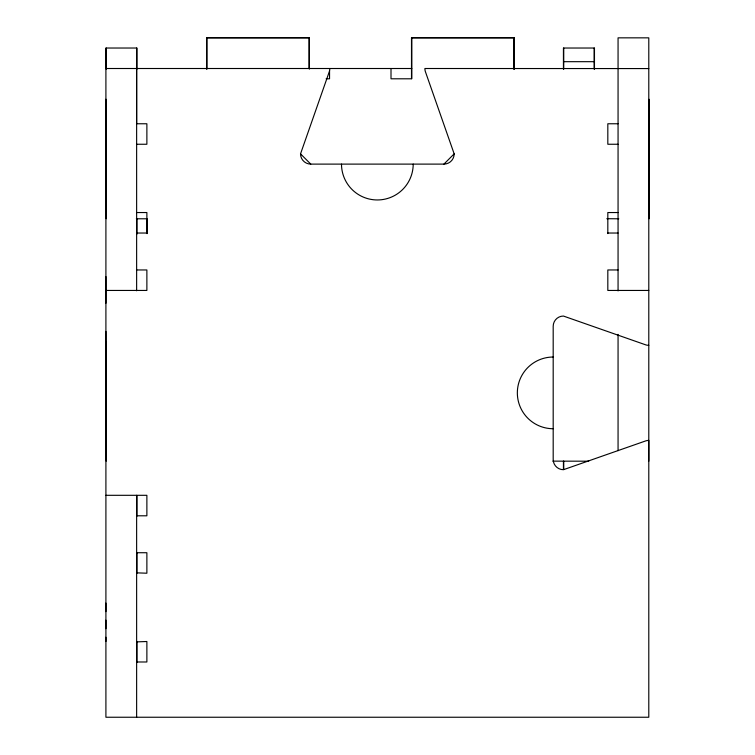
<?xml version="1.0" encoding="UTF-8"?>
<svg xmlns="http://www.w3.org/2000/svg" width="755" height="755" viewBox="0 0 755 755"><rect width="100%" height="100%" fill="white"/><g stroke="black" fill="none" stroke-linecap="round" stroke-linejoin="round"><path stroke-width="1.13" d="M105.908 641.505L105.908 637.229M105.908 456.898L105.908 433.851M105.908 405.68L105.908 382.634M105.908 354.463L105.908 331.417M105.908 303.246L105.908 276.575M105.908 212.542L105.908 208.276M105.908 191.204L105.908 199.735M105.908 174.131L105.908 182.663M105.908 157.059L105.908 165.59M105.908 620.157L105.908 628.698M105.908 603.085L105.908 611.625M136.636 572.847L146.876 573.215L146.876 552.726L136.636 552.726M136.636 68.507L136.636 123.763L146.876 123.763L146.876 144.252L136.636 144.252M648.79 68.573L424.895 68.507A10.24 10.24 0 0 0 425.32 71.442L454.17 153.869A10.24 10.24 0 0 1 443.931 164.109L310.767 164.109A10.24 10.24 0 0 1 300.528 153.869L329.378 71.442A10.24 10.24 0 0 0 329.803 68.507M443.931 164.109L454.17 153.869M309.135 37.75L206.634 37.75L206.634 69.064M206.634 37.816L309.361 37.816L309.361 69.13M411.494 37.816L514.231 37.816L514.231 69.13M563.74 61.683L594.468 61.683M105.908 68.507L411.796 68.507M326.132 78.794L329.548 78.794L329.548 70.819M618.062 123.763L607.822 123.763L607.822 144.252L618.062 144.252M136.636 212.542L146.876 212.542L146.876 233.578M618.062 212.542L607.822 212.542L607.822 233.578M106.21 218.742L105.983 99.207M136.344 218.78L147.178 218.78L147.178 233.578M606.822 218.714L618.779 218.78M136.636 233.031L146.876 233.031M607.822 233.031L618.062 233.031M136.636 269.96L146.876 269.96L146.876 290.448L105.908 290.448M618.062 269.96L607.822 269.96L607.822 290.448L648.79 290.448M106.21 341.666L106.21 461.163M552.83 461.135L588.692 461.201M105.908 495.308L146.876 495.308L146.876 515.797L136.636 515.797M136.636 661.984L146.876 661.984L146.876 641.505L136.636 641.873M300.528 153.869L310.767 164.109M649.092 99.273L649.092 218.78M648.79 461.23L648.79 37.844L618.062 37.844L618.062 290.93M618.062 334.38L618.062 450.669M594.468 69.158L594.468 48.027L563.438 48.027L563.438 69.149M594.166 48.027L594.166 69.149M563.74 48.027L563.74 69.158M563.74 461.211L563.74 469.45M563.438 461.211L563.438 469.45M514.004 69.064L514.004 37.75L411.494 37.75L411.494 78.794L391.005 78.794L391.005 68.545M513.928 37.75L513.928 69.064M411.796 37.816L411.796 78.756M309.059 37.816L309.059 68.545M206.936 37.816L206.936 69.13M136.938 69.149L136.938 48.027L105.908 48.027L105.908 717.241L648.79 717.241L648.79 440.42A10.24 10.24 0 0 0 645.865 440.854L563.438 469.704A10.24 10.24 0 0 1 553.188 459.455L553.188 326.292A10.24 10.24 0 0 1 563.438 316.052L645.865 344.903A10.24 10.24 0 0 0 648.79 345.328M136.938 218.742L136.938 234.107M136.938 495.459L136.938 516.042M136.938 552.622L136.938 573.196M136.938 641.788L136.938 662.371M136.636 48.027L136.636 290.779M136.636 495.308L136.636 717.241M106.21 48.027L106.21 69.149M553.188 428.727A35.853 35.853 0 0 1 517.345 392.874A35.853 35.853 0 0 1 553.188 357.03M413.202 164.109A35.853 35.853 0 0 1 377.349 199.962A35.853 35.853 0 0 1 341.496 164.109"/></g></svg>
